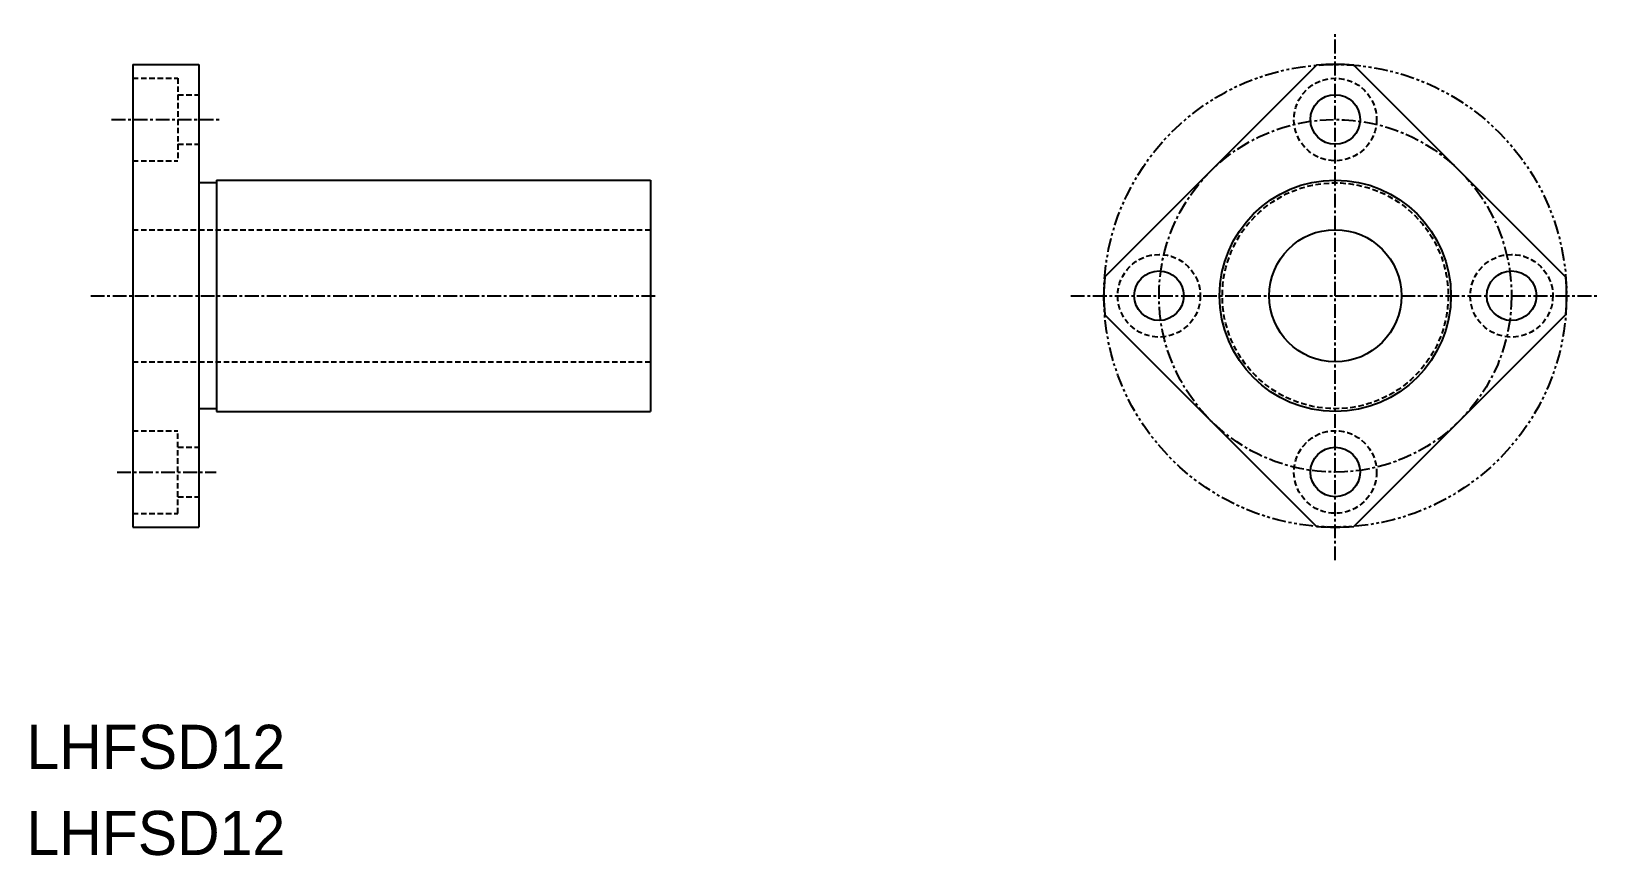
# Model space of a CAD drawing. Extents: x 228 to 371, y 129 to 203.
import ezdxf

# ---------------------------------------------------------------- set-up
doc = ezdxf.new("R2010")
doc.units = 0
for name, pattern in [('CENTER', [2, 1.25, -0.25, 0.25, -0.25]), ('DASHED', [0.75, 0.5, -0.25]), ('PHANTOM', [2.5, 1.25, -0.25, 0.25, -0.25, 0.25, -0.25])]:
    doc.linetypes.add(name, pattern=pattern)
doc.layers.get('0').update_dxf_attribs({"linetype": 'CONTINUOUS'})
doc.layers.add('CENTER', color=1, linetype='CENTER')

msp = doc.modelspace()

# ---------------------------------------------------------------- linework, layer by layer
at = {"color": 7, "linetype": 'CONTINUOUS'}
for p, q in [((237.51, 200.4), (237.51, 158.4)), ((237.51, 200.4), (243.51, 200.4)), ((243.51, 200.4), (243.51, 158.4)), ((344.96, 200.33), (325.72, 181.1)), ((367.59, 181.1), (348.35, 200.33)), ((245.11, 189.65), (243.51, 189.65)), ((245.11, 189.9), (245.11, 168.9)), ((245.11, 189.9), (284.51, 189.9)), ((284.51, 189.9), (284.51, 168.9)), ((344.96, 158.47), (325.72, 177.7)), ((367.59, 177.7), (348.35, 158.47)), ((245.11, 169.15), (243.51, 169.15)), ((245.11, 168.9), (284.51, 168.9)), ((237.51, 158.4), (243.51, 158.4))]:
    msp.add_line(p, q, dxfattribs=at)
at = {"color": 3, "linetype": 'DASHED'}
for p, q in [((237.51, 199.15), (241.61, 199.15)), ((241.61, 199.15), (241.61, 191.65)), ((241.61, 197.65), (243.51, 197.65)), ((241.61, 193.15), (243.51, 193.15)), ((237.51, 191.65), (241.61, 191.65)), ((237.51, 185.4), (284.51, 185.4)), ((237.51, 173.4), (284.51, 173.4)), ((237.51, 167.15), (241.61, 167.15)), ((241.61, 159.65), (241.61, 167.15)), ((241.61, 165.65), (243.51, 165.65)), ((241.61, 161.15), (243.51, 161.15)), ((237.51, 159.65), (241.61, 159.65))]:
    msp.add_line(p, q, dxfattribs=at)
at = {"color": 3, "linetype": 'PHANTOM'}
msp.add_circle((346.66, 179.4), 21, dxfattribs=at)
at = {"color": 3, "linetype": 'DASHED'}
for centre, radius in [((346.66, 195.4), 3.75), ((346.66, 179.4), 10.25), ((330.66, 179.4), 3.75), ((362.66, 179.4), 3.75), ((346.66, 163.4), 3.75)]:
    msp.add_circle(centre, radius, dxfattribs=at)
at = {"color": 7, "linetype": 'CONTINUOUS'}
for centre, radius in [((346.66, 195.4), 2.25), ((346.66, 179.4), 10.5), ((346.66, 179.4), 6), ((330.66, 179.4), 2.25), ((362.66, 179.4), 2.25), ((346.66, 163.4), 2.25)]:
    msp.add_circle(centre, radius, dxfattribs=at)
for start, end in [(85.3676, 94.6324), (175.3676, 184.6324), (355.3676, 4.6324), (265.3676, 274.6324)]:
    msp.add_arc((346.66, 179.4), 21, start, end, dxfattribs=at)
at = {"layer": 'CENTER', "color": 1, "linetype": 'CENTER'}
for p, q in [((346.66, 155.4), (346.66, 203.4)), ((235.59, 195.4), (245.59, 195.4)), ((233.69, 179.4), (285.09, 179.4)), ((322.66, 179.4), (370.66, 179.4)), ((236.09, 163.4), (245.09, 163.4))]:
    msp.add_line(p, q, dxfattribs=at)
msp.add_circle((346.66, 179.4), 16, dxfattribs=at)

# ---------------------------------------------------------------- texts
at = {"color": 7, "linetype": 'CONTINUOUS'}
for p in [(227.86, 136.46), (227.86, 128.64)]:
    msp.add_text('LHFSD12', height=4, dxfattribs=at).set_placement(p)

doc.saveas('drawing.dxf')
